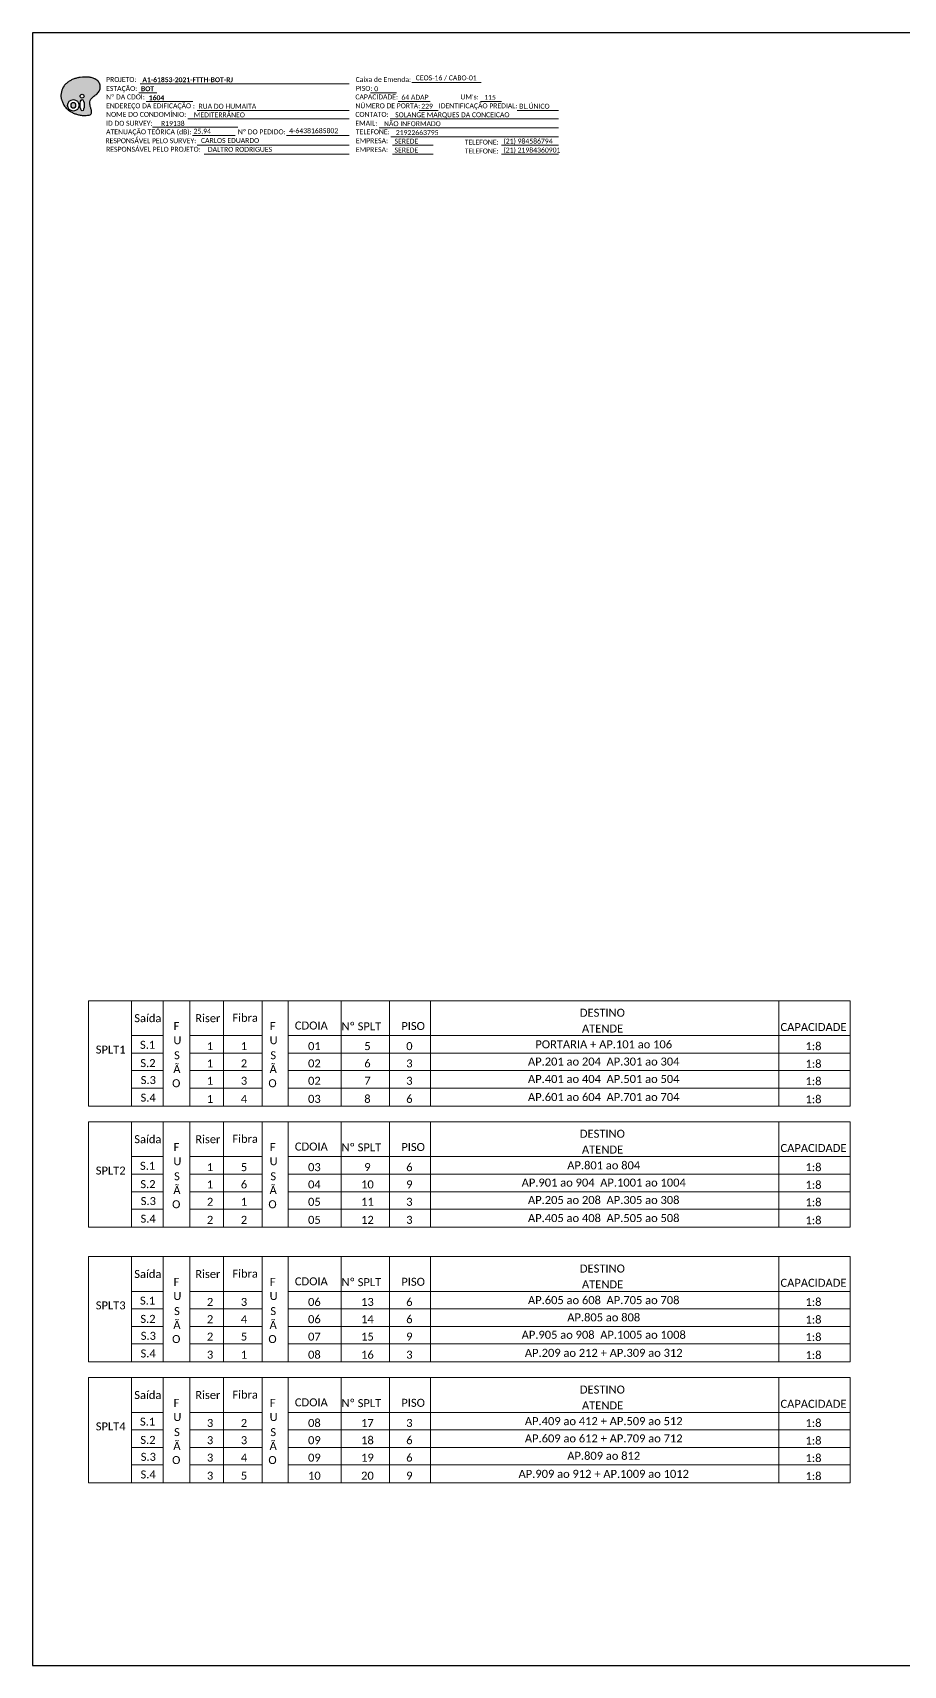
# Model space of a CAD drawing. Header units: metres. Extents: x -1286 to 467, y -500 to 94.
# Drawn here: x -374 to -57, y -500 to 94 of the extents above; entities that cross this region are included whole.
import ezdxf
from ezdxf.enums import TextEntityAlignment as Align

# ---------------------------------------------------------------- set-up
doc = ezdxf.new("R2010")
doc.units = ezdxf.units.M
doc.layers.add('(Notas)', color=7, linetype='Continuous', lineweight=0)
doc.layers.add('_NUMERAÇÃO_', color=34, linetype='Continuous', lineweight=0)
doc.styles.add('WMF-Calibri0', font='calibri.ttf')
doc.styles.add('WMF-Calibri1', font='calibrib.ttf')

# ---------------------------------------------------------------- blocks, each defined once
blk = doc.blocks.new('OI')
h = blk.add_hatch(color=40)
edge = h.paths.add_edge_path()
edge.add_spline(control_points=[(4.35, -0.67), (3.92, -0.99), (3.26, -1.5), (2.81, -2.59), (2.9, -3.5), (3.06, -4.27), (3.31, -4.85), (3.37, -5.39), (3.4, -5.88), (3.2, -6.4), (2.54, -6.61), (1.65, -6.63), (0.55, -6.67), (-0.56, -6.42), (-1.61, -6.14), (-2.77, -5.61), (-3.92, -4.77), (-4.89, -3.7), (-5.34, -2.65), (-5.6, -1.94), (-5.85, -0.96), (-5.71, 0.47), (-5.1, 2.02), (-4.14, 3.02), (-3.3, 3.61), (-2.37, 4.16), (-1.36, 4.44), (-0.56, 4.7), (0.79, 4.85), (2.24, 4.97), (3.79, 4.57), (4.67, 4.21), (5.44, 3.65), (5.76, 2.99), (6.03, 2.21), (6.01, 1.46), (5.72, 0.64), (5.31, 0.08), (4.88, -0.38), (4.51, -0.55), (4.35, -0.67)], knot_values=[0, 0, 0, 0, 1.60434, 2.417191, 3.427595, 4.282808, 4.776746, 5.304182, 5.888771, 6.258406, 6.858137, 7.79129, 8.986195, 10.124242, 11.187857, 12.242908, 13.953784, 15.414161, 16.515391, 17.349188, 17.675853, 19.552021, 21.515531, 22.568638, 23.63245, 24.621084, 25.782718, 26.745347, 27.142653, 29.870543, 31.004649, 31.921532, 32.709589, 33.801391, 34.042471, 35.192333, 35.971461, 36.628871, 37.254359, 37.836911, 37.836911, 37.836911, 37.836911], degree=3, periodic=0)
h.paths.add_polyline_path([(1.13, -0.87, -1), (-0.04, -0.87, -1)], flags=16)
edge = h.paths.add_edge_path(flags=16)
edge.add_ellipse((0.56, -3.59), major_axis=(-0.02, 1.71), ratio=0.361305, start_angle=0, end_angle=360)
h.paths.add_polyline_path([(-0.36, -3.62, -1), (-3.8, -3.62, -1)], flags=16)
edge = h.paths.add_edge_path(flags=0)
edge.add_ellipse((-2.08, -3.62), major_axis=(0, 0.885), ratio=0.758294, start_angle=0, end_angle=360)
at = {"color": 40}
for centre, radius in [((-2.08, -3.62), 1.72), ((0.54, -0.87), 0.587)]:
    blk.add_circle(centre, radius, dxfattribs=at)
blk.add_ellipse((-2.08, -3.62), major_axis=(0, 0.885), ratio=0.758294, start_param=-3.141592653589792, end_param=3.141592653589792, dxfattribs=at)
blk.add_ellipse((0.56, -3.59), major_axis=(-0.02, 1.71), ratio=0.361305, dxfattribs=at)
at = {"color": 40, "start_tangent": (-0.800898, -0.598801), "end_tangent": (-0.800898, -0.598801)}
blk.add_spline([(4.35, -0.67), (3.2, -1.78), (2.9, -2.54), (2.92, -3.55), (3.12, -4.38), (3.28, -4.85), (3.37, -5.37), (3.35, -5.95), (3.2, -6.29), (2.66, -6.55), (1.73, -6.63), (0.54, -6.62), (-0.58, -6.41), (-1.6, -6.11), (-2.56, -5.67), (-3.95, -4.67), (-4.89, -3.56), (-5.37, -2.56), (-5.64, -1.78), (-5.72, -1.46), (-5.63, 0.42), (-4.84, 2.22), (-4.13, 2.99), (-3.27, 3.62), (-2.4, 4.09), (-1.3, 4.47), (-0.37, 4.72), (0.02, 4.77), (2.75, 4.8), (3.85, 4.53), (4.69, 4.16), (5.31, 3.68), (5.85, 2.73), (5.93, 2.5), (5.94, 1.35), (5.67, 0.62), (5.29, 0.08), (4.84, -0.36), (4.35, -0.67)], degree=3, dxfattribs=at)

msp = doc.modelspace()

# ---------------------------------------------------------------- linework, layer by layer
at = {"layer": '(Notas)', "lineweight": 0}
for p, q in [((-338.03, -296.36), (-338.03, -257.99)), ((-326.5, -296.36), (-326.5, -257.99)), ((-316.87, -296.36), (-316.87, -257.99)), ((-304.53, -296.36), (-304.53, -257.99)), ((-290.5, -296.36), (-290.5, -257.99)), ((-281.03, -296.36), (-281.03, -257.99)), ((-261.73, -296.36), (-261.73, -257.99)), ((-244.25, -296.36), (-244.25, -257.99)), ((-229.33, -296.36), (-229.33, -257.99)), ((-102.64, -296.36), (-102.64, -257.99)), ((-338.03, -340.39), (-338.03, -302.02)), ((-326.5, -340.39), (-326.5, -302.02)), ((-316.87, -340.39), (-316.87, -302.02)), ((-304.53, -340.39), (-304.53, -302.02)), ((-290.5, -340.39), (-290.5, -302.02)), ((-281.03, -340.39), (-281.03, -302.02)), ((-261.73, -340.39), (-261.73, -302.02)), ((-244.25, -340.39), (-244.25, -302.02)), ((-229.33, -340.39), (-229.33, -302.02)), ((-102.64, -340.39), (-102.64, -302.02)), ((-338.03, -389.43), (-338.03, -351.06)), ((-326.5, -389.43), (-326.5, -351.06)), ((-316.87, -389.43), (-316.87, -351.06)), ((-304.53, -389.43), (-304.53, -351.06)), ((-290.5, -389.43), (-290.5, -351.06)), ((-281.03, -389.43), (-281.03, -351.06)), ((-261.73, -389.43), (-261.73, -351.06)), ((-244.25, -389.43), (-244.25, -351.06)), ((-229.33, -389.43), (-229.33, -351.06)), ((-102.64, -389.43), (-102.64, -351.06)), ((-338.03, -433.45), (-338.03, -395.08)), ((-326.5, -433.45), (-326.5, -395.08)), ((-316.87, -433.45), (-316.87, -395.08)), ((-304.53, -433.45), (-304.53, -395.08)), ((-290.5, -433.45), (-290.5, -395.08)), ((-281.03, -433.45), (-281.03, -395.08)), ((-261.73, -433.45), (-261.73, -395.08)), ((-244.25, -433.45), (-244.25, -395.08)), ((-229.33, -433.45), (-229.33, -395.08)), ((-102.64, -433.45), (-102.64, -395.08))]:
    msp.add_line(p, q, dxfattribs=at)
for points in [[(-76.64, -257.99), (-76.64, -296.36)], [(-76.64, -302.02), (-76.64, -340.39)], [(-76.64, -351.06), (-76.64, -389.43)], [(-76.64, -395.08), (-76.64, -433.45)]]:
    msp.add_lwpolyline(points, dxfattribs=at)
msp.add_lwpolyline([(-373.98, -499.81), (467.02, -499.81), (467.02, 94.19), (-373.98, 94.19)], close=True)
at = {"color": 7, "lineweight": 0}
for points in [[(-335.38, 72.24), (-328.83, 72.24)], [(-334.87, 75.52), (-258.89, 75.52)], [(-251.1, 72.28), (-241.61, 72.28)], [(-236.05, 76.01), (-210.92, 76.01)], [(-332.72, 69.17), (-315.75, 69.17)], [(-314.15, 65.93), (-258.89, 65.93)], [(-241.05, 69.17), (-229.43, 69.17)], [(-233.46, 65.93), (-226.52, 65.93)], [(-211.11, 69.17), (-203.44, 69.17)], [(-197.77, 65.93), (-182.73, 65.93)], [(-330.4, 59.75), (-299.35, 59.75)], [(-317.56, 62.82), (-258.89, 62.82)], [(-247.97, 59.58), (-182.7, 59.58)], [(-243.93, 62.82), (-182.7, 62.82)], [(-315.86, 56.79), (-300.35, 56.79)], [(-281.63, 56.79), (-258.87, 56.79)], [(-243.69, 56.34), (-182.7, 56.34)], [(-314.15, 53.23), (-258.89, 53.23)], [(-311.66, 49.99), (-258.89, 49.99)], [(-243.08, 53.23), (-228.28, 53.23)], [(-243.08, 49.99), (-228.28, 49.99)], [(-203.47, 53.23), (-182.7, 53.23)], [(-203.47, 49.99), (-182.7, 49.99)]]:
    msp.add_lwpolyline(points, dxfattribs=at)
at = {"layer": '_NUMERAÇÃO_', "color": 0, "lineweight": 0}
for p, q in [((-76.64, -257.99), (-353.67, -257.99)), ((-353.67, -257.99), (-353.67, -296.36)), ((-326.5, -270.71), (-338.03, -270.71)), ((-290.5, -270.71), (-316.87, -270.71)), ((-76.64, -270.71), (-281.03, -270.71)), ((-326.5, -277.04), (-338.03, -277.04)), ((-290.5, -277.04), (-316.87, -277.04)), ((-76.64, -277.04), (-281.03, -277.04)), ((-326.5, -283.45), (-338.03, -283.45)), ((-290.5, -283.45), (-316.87, -283.45)), ((-76.64, -283.45), (-281.03, -283.45)), ((-326.5, -289.78), (-338.03, -289.78)), ((-290.5, -289.78), (-316.87, -289.78)), ((-76.64, -289.78), (-281.03, -289.78)), ((-76.64, -296.36), (-353.67, -296.36)), ((-76.64, -302.02), (-353.67, -302.02)), ((-353.67, -302.02), (-353.67, -340.39)), ((-326.5, -314.73), (-338.03, -314.73)), ((-290.5, -314.73), (-316.87, -314.73)), ((-76.64, -314.73), (-281.03, -314.73)), ((-326.5, -321.07), (-338.03, -321.07)), ((-290.5, -321.07), (-316.87, -321.07)), ((-76.64, -321.07), (-281.03, -321.07)), ((-326.5, -327.48), (-338.03, -327.48)), ((-290.5, -327.48), (-316.87, -327.48)), ((-76.64, -327.48), (-281.03, -327.48)), ((-326.5, -333.81), (-338.03, -333.81)), ((-290.5, -333.81), (-316.87, -333.81)), ((-76.64, -333.81), (-281.03, -333.81)), ((-76.64, -340.39), (-353.67, -340.39)), ((-76.64, -351.06), (-353.67, -351.06)), ((-353.67, -351.06), (-353.67, -389.43)), ((-326.5, -363.77), (-338.03, -363.77)), ((-290.5, -363.77), (-316.87, -363.77)), ((-76.64, -363.77), (-281.03, -363.77)), ((-326.5, -370.11), (-338.03, -370.11)), ((-290.5, -370.11), (-316.87, -370.11)), ((-76.64, -370.11), (-281.03, -370.11)), ((-326.5, -376.52), (-338.03, -376.52)), ((-290.5, -376.52), (-316.87, -376.52)), ((-76.64, -376.52), (-281.03, -376.52)), ((-326.5, -382.85), (-338.03, -382.85)), ((-290.5, -382.85), (-316.87, -382.85)), ((-76.64, -382.85), (-281.03, -382.85)), ((-76.64, -389.43), (-353.67, -389.43)), ((-76.64, -395.08), (-353.67, -395.08)), ((-353.67, -395.08), (-353.67, -433.45)), ((-326.5, -407.8), (-338.03, -407.8)), ((-290.5, -407.8), (-316.87, -407.8)), ((-76.64, -407.8), (-281.03, -407.8)), ((-326.5, -414.13), (-338.03, -414.13)), ((-290.5, -414.13), (-316.87, -414.13)), ((-76.64, -414.13), (-281.03, -414.13)), ((-326.5, -420.55), (-338.03, -420.55)), ((-290.5, -420.55), (-316.87, -420.55)), ((-76.64, -420.55), (-281.03, -420.55)), ((-326.5, -426.88), (-338.03, -426.88)), ((-290.5, -426.88), (-316.87, -426.88)), ((-76.64, -426.88), (-281.03, -426.88)), ((-76.64, -433.45), (-353.67, -433.45))]:
    msp.add_line(p, q, dxfattribs=at)

# ---------------------------------------------------------------- block references
at = {"color": 7, "xscale": 1.213923925163967, "yscale": 1.213923925163967, "zscale": 1.213923925163967, "rotation": 0.1532896023949059}
msp.add_blockref('OI', (-356.67, 72.14), dxfattribs=at)

# ---------------------------------------------------------------- texts
at = {"color": 7, "lineweight": 0, "style": 'WMF-Calibri0'}
for s, height, p in [('PROJETO:', 1.793, (-347.27, 76.26)), ('Caixa de Emenda:', 1.7927, (-256.51, 76.26)), ('ESTAÇÃO:', 1.793, (-347.27, 72.98)), ('Nº DA CDOI:', 1.7927, (-347.27, 69.91)), ('CAPACIDADE:', 1.7927, (-256.62, 69.91)), ('PISO:', 1.793, (-256.44, 73.03)), ("UM's:", 1.793, (-218.38, 69.91)), ('ENDEREÇO DA EDIFICAÇÃO :', 1.7927, (-347.27, 66.68)), ('NOME DO CONDOMÍNIO:', 1.7927, (-347.27, 63.56)), ('CONTATO:', 1.793, (-256.62, 63.56)), ('NÚMERO DE PORTA:', 1.7927, (-256.62, 66.68)), ('IDENTIFICAÇÃO PREDIAL:', 1.7927, (-226.25, 66.68)), ('ATENUAÇÃO TEÓRICA (dB):', 1.7927, (-347.27, 57.21)), ('ID DO SURVEY:', 1.7927, (-347.27, 60.33)), ('EMAIL:', 1.793, (-256.62, 60.33)), ('RESPONSÁVEL PELO SURVEY:', 1.7927, (-347.51, 53.98)), ('Nº DO PEDIDO:', 1.7927, (-299.34, 57.21)), ('TELEFONE:', 1.793, (-256.44, 57.21)), ('EMPRESA:', 1.793, (-256.44, 53.98)), ('TELEFONE:', 1.793, (-216.83, 53.47)), ('RESPONSÁVEL PELO PROJETO:', 1.7927, (-347.27, 50.87)), ('EMPRESA:', 1.793, (-256.44, 50.74)), ('TELEFONE:', 1.793, (-216.83, 50.24))]:
    msp.add_text(s, height=height, dxfattribs=at).set_placement(p)
at = {"color": 7}
for s, height, style, p in [('A1-61853-2021-FTTH-BOT-RJ', 1.7927, 'WMF-Calibri1', (-334.07, 76.17)), ('CEOS-16 / CABO-01', 1.7927, 'WMF-Calibri0', (-234.66, 76.85)), ('BOT', 1.793, 'WMF-Calibri1', (-334.59, 72.89)), ('0', 1.79, 'WMF-Calibri0', (-249.75, 72.88)), ('64 ADAP', 1.793, 'WMF-Calibri0', (-239.87, 69.79)), ('115', 1.793, 'WMF-Calibri0', (-209.75, 69.77)), ('MEDITERRÂNEO', 1.7927, 'WMF-Calibri0', (-315.36, 63.39)), ('RUA DO HUMAITA ', 1.7927, 'WMF-Calibri0', (-313.64, 66.52)), ('229', 1.793, 'WMF-Calibri0', (-232.65, 66.53)), ('BL.ÚNICO', 1.793, 'WMF-Calibri0', (-197.01, 66.53)), ('R19138', 1.793, 'WMF-Calibri0', (-327.31, 60.28)), ('4-64381685802', 1.7927, 'WMF-Calibri0', (-280.69, 57.62)), ('NÃO INFORMADO', 1.7927, 'WMF-Calibri0', (-246.19, 60.18)), ('SOLANGE MARQUES DA CONCEICAO', 1.7927, 'WMF-Calibri0', (-242.15, 63.42)), ('25,94', 1.793, 'WMF-Calibri0', (-315.49, 57.45)), ('CARLOS EDUARDO', 1.7927, 'WMF-Calibri0', (-312.75, 54.07)), ('SEREDE', 1.793, 'WMF-Calibri0', (-242.37, 53.83)), ('21922663795', 1.7927, 'WMF-Calibri0', (-241.91, 56.94)), ('(21) 984586794', 1.7927, 'WMF-Calibri0', (-202.77, 53.83)), ('DALTRO RODRIGUES', 1.7927, 'WMF-Calibri0', (-310.26, 50.83)), ('SEREDE', 1.793, 'WMF-Calibri0', (-242.37, 50.59)), ('(21) 21984360901', 1.7927, 'WMF-Calibri0', (-202.77, 50.59))]:
    msp.add_text(s, height=height, dxfattribs=dict(at, style=style)).set_placement(p)
at = {"color": 7, "style": 'WMF-Calibri1'}
msp.add_text('1604', height=1.793, dxfattribs=at).set_placement((-328.94, 69.6), align=Align.CENTER)
at = {"color": 7, "linetype": 'Continuous', "lineweight": 0, "style": 'WMF-Calibri0'}
for s, height, p in [('DESTINO', 2.911, (-166.78, -262.38)), ('Saída', 2.911, (-332.1, -264.35)), ('F', 2.91, (-321.68, -267.22)), ('Riser', 2.911, (-310.27, -264.35)), ('Fibra', 2.911, (-296.69, -264.22)), ('F', 2.91, (-286.67, -267.22)), ('CDOIA', 2.911, (-272.63, -267.03)), ('Nº SPLT', 2.911, (-254.43, -267.32)), ('PISO', 2.911, (-235.61, -267.2)), ('ATENDE', 2.911, (-166.71, -268.12)), ('CAPACIDADE', 2.911, (-90, -267.57)), ('S.1', 2.911, (-332.18, -274.04)), ('S.1', 2.911, (-332.18, -274.05)), ('U', 2.91, (-321.35, -272.37)), ('1', 2.91, (-309.45, -274.52)), ('1', 2.91, (-297.11, -274.52)), ('U', 2.91, (-286.34, -272.37)), ('01', 2.911, (-271.52, -274.52)), ('5', 2.91, (-252.22, -274.52)), ('0', 2.91, (-236.97, -274.52)), ('PORTARIA + AP.101 ao 106', 2.9106, (-166.29, -273.86)), ('1:8', 2.911, (-90, -274.53)), ('SPLT1', 2.911, (-345.6, -275.78)), ('S', 2.91, (-321.5, -277.85)), ('S', 2.91, (-286.49, -277.85)), ('AP.201 ao 204  AP.301 ao 304', 2.9106, (-166.29, -280.14)), ('S.2', 2.911, (-332.05, -280.69)), ('S.2', 2.911, (-332.05, -280.7)), ('Ã', 2.91, (-321.51, -282.87)), ('1', 2.91, (-309.45, -280.8)), ('2', 2.91, (-297.11, -280.8)), ('Ã', 2.91, (-286.5, -282.87)), ('02', 2.911, (-271.52, -280.8)), ('6', 2.91, (-252.22, -280.8)), ('3', 2.91, (-236.97, -280.8)), ('AP.401 ao 404  AP.501 ao 504', 2.9106, (-166.29, -286.47)), ('1:8', 2.911, (-90, -280.94)), ('S.3', 2.911, (-331.91, -286.86)), ('O', 2.91, (-321.76, -288.02)), ('1', 2.91, (-309.45, -287.13)), ('3', 2.91, (-297.11, -287.13)), ('O', 2.91, (-286.75, -288.02)), ('02', 2.911, (-271.52, -287.13)), ('7', 2.91, (-252.22, -287.13)), ('3', 2.91, (-236.97, -287.13)), ('1:8', 2.911, (-90, -287.27)), ('S.4', 2.911, (-331.98, -293.27)), ('1', 2.91, (-309.45, -293.71)), ('4', 2.91, (-297.11, -293.71)), ('03', 2.911, (-271.52, -293.71)), ('8', 2.91, (-252.22, -293.71)), ('6', 2.91, (-236.97, -293.71)), ('AP.601 ao 604  AP.701 ao 704', 2.9106, (-166.29, -293.05)), ('1:8', 2.911, (-90, -293.84)), ('Saída', 2.911, (-332.1, -308.38)), ('Riser', 2.911, (-310.27, -308.38)), ('Fibra', 2.911, (-296.69, -308.25)), ('DESTINO', 2.911, (-166.78, -306.4)), ('F', 2.91, (-321.68, -311.25)), ('F', 2.91, (-286.67, -311.25)), ('CDOIA', 2.911, (-272.63, -311.06)), ('Nº SPLT', 2.911, (-254.43, -311.35)), ('PISO', 2.911, (-235.61, -311.22)), ('ATENDE', 2.911, (-166.71, -312.15)), ('CAPACIDADE', 2.911, (-90, -311.59)), ('SPLT2', 2.911, (-345.6, -319.8)), ('S.1', 2.911, (-332.18, -318.07)), ('S.1', 2.911, (-332.18, -318.07)), ('U', 2.91, (-321.35, -316.4)), ('S', 2.91, (-321.5, -321.88)), ('1', 2.91, (-309.45, -318.55)), ('5', 2.91, (-297.11, -318.55)), ('U', 2.91, (-286.34, -316.4)), ('S', 2.91, (-286.49, -321.88)), ('03', 2.911, (-271.52, -318.55)), ('9', 2.91, (-252.22, -318.55)), ('6', 2.91, (-236.97, -318.55)), ('AP.801 ao 804', 2.9106, (-166.29, -317.89)), ('1:8', 2.911, (-90, -318.55)), ('S.2', 2.911, (-332.05, -324.72)), ('S.2', 2.911, (-332.05, -324.73)), ('Ã', 2.91, (-321.51, -326.9)), ('1', 2.91, (-309.45, -324.83)), ('6', 2.91, (-297.11, -324.83)), ('Ã', 2.91, (-286.5, -326.9)), ('04', 2.911, (-271.52, -324.83)), ('10', 2.911, (-252.22, -324.83)), ('9', 2.91, (-236.97, -324.83)), ('AP.901 ao 904  AP.1001 ao 1004', 2.9106, (-166.29, -324.17)), ('1:8', 2.911, (-90, -324.97)), ('S.3', 2.911, (-331.91, -330.88)), ('O', 2.91, (-321.76, -332.05)), ('2', 2.91, (-309.45, -331.16)), ('1', 2.91, (-297.11, -331.16)), ('O', 2.91, (-286.75, -332.05)), ('05', 2.911, (-271.52, -331.16)), ('11', 2.911, (-252.22, -331.16)), ('3', 2.91, (-236.97, -331.16)), ('AP.205 ao 208  AP.305 ao 308', 2.9106, (-166.29, -330.5)), ('1:8', 2.911, (-90, -331.3)), ('S.4', 2.911, (-331.98, -337.3)), ('2', 2.91, (-309.45, -337.73)), ('2', 2.91, (-297.11, -337.73)), ('05', 2.911, (-271.52, -337.73)), ('12', 2.911, (-252.22, -337.73)), ('3', 2.91, (-236.97, -337.73)), ('AP.405 ao 408  AP.505 ao 508', 2.9106, (-166.29, -337.08)), ('1:8', 2.911, (-90, -337.87)), ('Saída', 2.911, (-332.1, -357.42)), ('Riser', 2.911, (-310.27, -357.42)), ('Fibra', 2.911, (-296.69, -357.29)), ('DESTINO', 2.911, (-166.78, -355.44)), ('F', 2.91, (-321.68, -360.29)), ('F', 2.91, (-286.67, -360.29)), ('CDOIA', 2.911, (-272.63, -360.1)), ('Nº SPLT', 2.911, (-254.43, -360.39)), ('PISO', 2.911, (-235.61, -360.26)), ('ATENDE', 2.911, (-166.71, -361.19)), ('CAPACIDADE', 2.911, (-90, -360.63)), ('SPLT3', 2.911, (-345.6, -368.84)), ('S.1', 2.911, (-332.18, -367.1)), ('S.1', 2.911, (-332.18, -367.11)), ('U', 2.91, (-321.35, -365.44)), ('2', 2.91, (-309.45, -367.59)), ('3', 2.91, (-297.11, -367.59)), ('U', 2.91, (-286.34, -365.44)), ('06', 2.911, (-271.52, -367.59)), ('13', 2.911, (-252.22, -367.59)), ('6', 2.91, (-236.97, -367.59)), ('AP.605 ao 608  AP.705 ao 708', 2.9106, (-166.29, -366.93)), ('1:8', 2.911, (-90, -367.59)), ('S.2', 2.911, (-332.05, -373.76)), ('S.2', 2.911, (-332.05, -373.77)), ('Ã', 2.91, (-321.51, -375.94)), ('S', 2.91, (-321.5, -370.92)), ('2', 2.91, (-309.45, -373.87)), ('4', 2.91, (-297.11, -373.87)), ('Ã', 2.91, (-286.5, -375.94)), ('S', 2.91, (-286.49, -370.92)), ('06', 2.911, (-271.52, -373.87)), ('14', 2.911, (-252.22, -373.87)), ('6', 2.91, (-236.97, -373.87)), ('AP.805 ao 808', 2.9106, (-166.29, -373.21)), ('1:8', 2.911, (-90, -374.01)), ('S.3', 2.911, (-331.91, -379.92)), ('O', 2.91, (-321.76, -381.09)), ('2', 2.91, (-309.45, -380.2)), ('5', 2.91, (-297.11, -380.2)), ('O', 2.91, (-286.75, -381.09)), ('07', 2.911, (-271.52, -380.2)), ('15', 2.911, (-252.22, -380.2)), ('9', 2.91, (-236.97, -380.2)), ('AP.905 ao 908  AP.1005 ao 1008', 2.9106, (-166.29, -379.54)), ('1:8', 2.911, (-90, -380.34)), ('S.4', 2.911, (-331.98, -386.34)), ('3', 2.91, (-309.45, -386.77)), ('1', 2.91, (-297.11, -386.77)), ('08', 2.911, (-271.52, -386.77)), ('16', 2.911, (-252.22, -386.77)), ('3', 2.91, (-236.97, -386.77)), ('AP.209 ao 212 + AP.309 ao 312', 2.9106, (-166.29, -386.12)), ('1:8', 2.911, (-90, -386.91)), ('Saída', 2.911, (-332.1, -401.45)), ('F', 2.91, (-321.68, -404.32)), ('Riser', 2.911, (-310.27, -401.44)), ('Fibra', 2.911, (-296.69, -401.32)), ('F', 2.91, (-286.67, -404.32)), ('CDOIA', 2.911, (-272.63, -404.13)), ('Nº SPLT', 2.911, (-254.43, -404.41)), ('PISO', 2.911, (-235.61, -404.29)), ('DESTINO', 2.911, (-166.78, -399.47)), ('ATENDE', 2.911, (-166.71, -405.22)), ('CAPACIDADE', 2.911, (-90, -404.66)), ('S.1', 2.911, (-332.18, -411.13)), ('S.1', 2.911, (-332.18, -411.14)), ('U', 2.91, (-321.35, -409.47)), ('U', 2.91, (-286.34, -409.47)), ('AP.409 ao 412 + AP.509 ao 512', 2.9106, (-166.29, -410.96)), ('SPLT4', 2.911, (-345.6, -412.87)), ('S', 2.91, (-321.5, -414.95)), ('3', 2.91, (-309.45, -411.62)), ('2', 2.91, (-297.11, -411.62)), ('S', 2.91, (-286.49, -414.95)), ('08', 2.911, (-271.52, -411.62)), ('17', 2.911, (-252.22, -411.62)), ('3', 2.91, (-236.97, -411.62)), ('AP.609 ao 612 + AP.709 ao 712', 2.9106, (-166.29, -417.24)), ('1:8', 2.911, (-90, -411.62)), ('S.2', 2.911, (-332.05, -417.79)), ('S.2', 2.911, (-332.05, -417.8)), ('Ã', 2.91, (-321.51, -419.97)), ('3', 2.91, (-309.45, -417.9)), ('3', 2.91, (-297.11, -417.9)), ('Ã', 2.91, (-286.5, -419.97)), ('09', 2.911, (-271.52, -417.9)), ('18', 2.911, (-252.22, -417.9)), ('6', 2.91, (-236.97, -417.9)), ('1:8', 2.911, (-90, -418.03)), ('S.3', 2.911, (-331.91, -423.95)), ('O', 2.91, (-321.76, -425.12)), ('3', 2.91, (-309.45, -424.23)), ('4', 2.91, (-297.11, -424.23)), ('O', 2.91, (-286.75, -425.12)), ('09', 2.911, (-271.52, -424.23)), ('19', 2.911, (-252.22, -424.23)), ('6', 2.91, (-236.97, -424.23)), ('AP.809 ao 812', 2.9106, (-166.29, -423.57)), ('1:8', 2.911, (-90, -424.37)), ('S.4', 2.911, (-331.98, -430.36)), ('3', 2.91, (-309.45, -430.8)), ('5', 2.91, (-297.11, -430.8)), ('10', 2.911, (-271.52, -430.8)), ('20', 2.911, (-252.22, -430.8)), ('9', 2.91, (-236.97, -430.8)), ('AP.909 ao 912 + AP.1009 ao 1012', 2.9106, (-166.29, -430.14)), ('1:8', 2.911, (-90, -430.94))]:
    msp.add_text(s, height=height, dxfattribs=at).set_placement(p, align=Align.MIDDLE_CENTER)

doc.saveas('drawing.dxf')
